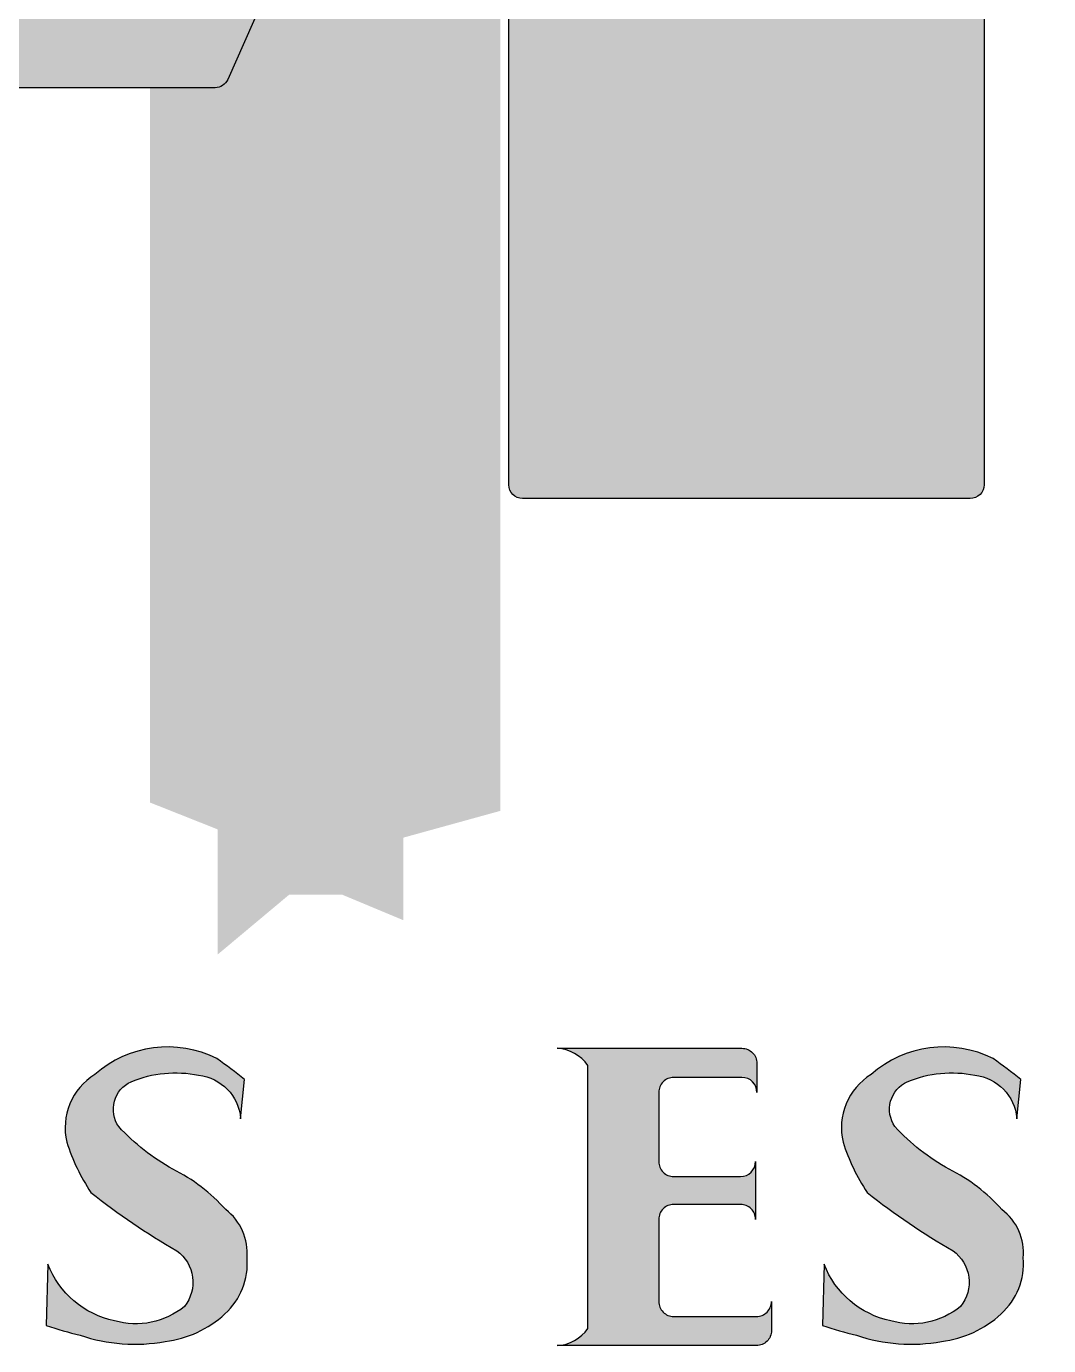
# Model space of a CAD drawing. Extents: x -1.9 to 86.1, y -1.6 to 61.
# Drawn here: x 73.7505 to 74.1364, y 7.6351 to 8.1332 of the extents above; entities that cross this region are included whole.
import ezdxf

# ---------------------------------------------------------------- set-up
doc = ezdxf.new("R2010")
doc.units = 0
doc.header["$MEASUREMENT"] = 0
doc.layers.get('0').update_dxf_attribs({"linetype": 'CONTINUOUS'})
doc.layers.add('ver', color=20, linetype='CONTINUOUS')

msp = doc.modelspace()

# ---------------------------------------------------------------- hatches: boundary and pattern name
h = msp.add_hatch(color=256)
h.set_gradient(color1=(255, 255, 255), color2=(91, 91, 91), tint=1, name='CURVED')
h.paths.add_polyline_path([(73.65919667162493, 8.219217345326712), (73.60001291139301, 8.353032334762304), (73.60001291139301, 8.19232734872952), (73.64343309409841, 8.19232734872952)], flags=17)
edge = h.paths.add_edge_path()
edge.add_line((73.93256387819233, 8.272578201896891), (73.93256387819233, 8.353032334762482))
edge.add_line((73.93256387819233, 8.353032334762304), (73.82646376169768, 8.113139061467848))
edge.add_arc((73.82168270155157, 8.115253631132532), 0.005227804604488912, 270, 336.1411279704151, ccw=False)
edge.add_line((73.82168270155157, 8.110025826527874), (73.79714553637481, 8.110025826527874))
edge.add_line((73.79714553637459, 8.110025826527874), (73.79714553637459, 7.840138407167608))
edge.add_line((73.79714553637459, 7.840138407167842), (73.8227360364111, 7.829981164818292))
edge.add_line((73.82273603641178, 7.82998116481815), (73.82273603641178, 7.782798978153785))
edge.add_line((73.82273603641178, 7.782798978153892), (73.84967646705476, 7.805343235663841))
edge.add_line((73.84967646705545, 7.805343235663429), (73.8696976321506, 7.805343235663429))
edge.add_line((73.8696976321497, 7.805343235663429), (73.89276001331936, 7.795717580759103))
edge.add_line((73.89276001331936, 7.795717580759231), (73.89276001331936, 7.826874240006205))
edge.add_line((73.89276001331936, 7.826874240006021), (73.92945046465374, 7.837006502249032))
edge.add_line((73.92945046465306, 7.83700650224921), (73.92945046465306, 8.271773594712116))
edge.add_line((73.92945046465306, 8.271773594712386), (73.93256387819187, 8.272578201897069))
edge = h.paths.add_edge_path(flags=17)
edge.add_arc((74.49020776458778, 8.165598222613198), 0.07129698502019642, 28.79111662675934, 64.88071122991677)
edge.add_line((74.52047363850724, 8.23015236228565), (74.52836842884162, 8.199936119836352))
edge.add_line((74.52836842884093, 8.199936119836366), (74.55269111346738, 8.199936119836366))
edge = h.paths.add_edge_path()
edge.add_line((74.17936544390167, 8.30641900104689), (74.17936544390167, 8.620443656790954))
edge.add_line((74.17936544390167, 8.62044365679094), (74.3662787950378, 8.486593240542696))
edge.add_line((74.36627879503803, 8.486593240542703), (74.36627879503803, 8.37424048638914))
edge.add_arc((74.37150659964308, 8.374240486389283), 0.005227804604489208, 180, 270)
edge.add_line((74.37150659964308, 8.369012681784739), (74.45748232148375, 8.369012681784739))
edge.add_arc((74.45831292067291, 8.430665134806532), 0.06165804780090973, 269.2281418382186, 450.3257853274533)
edge.add_line((74.45796233326072, 8.492322185880028), (74.37150659964377, 8.492322185880028))
edge.add_arc((74.37150659964308, 8.487094381275824), 0.005227804604489208, 90, 180)
edge.add_line((74.36627879503803, 8.487094381275824), (74.1793654439019, 8.620944797524068))
edge.add_arc((74.18459324850718, 8.62094479752409), 0.005227804604489208, 90, 180, ccw=False)
edge.add_line((74.18459324850718, 8.626172602128236), (74.52169505526771, 8.626172602128236))
edge.add_arc((74.52373802887413, 8.384430366776257), 0.2417508678250299, 56.65671037308363, 90.4841974699915, ccw=False)
edge.add_arc((74.55608934586607, 8.46379828874393), 0.1585368287522042, -4.873497589609713, 50.6468058414215, ccw=False)
edge.add_arc((74.5648445455839, 8.461257418370195), 0.1496081027095822, 297.7002908840801, 355.8112263864524, ccw=False)
edge.add_arc((74.79692493571437, 8.602540159239936), 0.3183611755605353, 239.3003060874027, 247.7311382111136)
edge.add_arc((74.58968185450485, 8.164712537978403), 0.16735840124385, 22.985379362345725, 58.83885732105989, ccw=False)
edge.add_line((74.74375275675229, 8.230065361540824), (74.7689105410685, 8.230065361540824))
edge.add_line((74.76891054106827, 8.230065361540824), (74.7777723996297, 8.298284108095935))
edge.add_line((74.77777239962992, 8.298284108096084), (74.81781490388207, 8.303511532186135))
edge.add_line((74.81781490388252, 8.303511532186349), (74.81781490388252, 8.250413140218946))
edge.add_line((74.81781490388252, 8.25041314021911), (74.85074731231234, 8.173125075370429))
edge.add_line((74.85074731231188, 8.173125075370365), (74.89654013789195, 8.251203304483909))
edge.add_line((74.8965401378924, 8.251203304483909), (74.8965401378924, 8.33937784604148))
edge.add_line((74.8965401378924, 8.339377846041373), (74.97667759716282, 8.339377846041373))
edge.add_line((74.97667759716259, 8.339377846041373), (74.97667759716259, 8.185174377964778))
edge.add_line((74.97667759716259, 8.185174377964927), (75.06502766270737, 8.178832317655413))
edge.add_line((75.06502766270714, 8.178832317655406), (75.06502766270714, 8.307371978641385))
edge.add_line((75.06502766270714, 8.30737197864164), (75.15040416438191, 8.30737197864164))
edge.add_line((75.15040416438191, 8.30737197864164), (75.15040416438191, 8.275623571846907))
edge.add_line((75.15040416438191, 8.27562357184678), (75.17661324336481, 8.27562357184678))
edge.add_line((75.1766132433655, 8.27562357184678), (75.1766132433655, 8.30552406659713))
edge.add_line((75.1766132433655, 8.305524066596945), (75.23035508691473, 8.305524066596945))
edge.add_line((75.23035508691427, 8.305524066596945), (75.24050738516425, 8.36317549675703))
edge.add_line((75.24050738516425, 8.363175496757265), (75.28271940161639, 8.363175496757265))
edge.add_line((75.28271940161594, 8.363175496757265), (75.28882556425523, 8.327618297287067))
edge.add_line((75.28882556425592, 8.327618297287074), (75.29811753069984, 8.327618297287074))
edge.add_line((75.29811753069939, 8.327618297287074), (75.29333882499245, 8.364502252186739))
edge.add_line((75.2933388249929, 8.364502252186867), (75.36124098276431, 8.405232373696435))
edge.add_line((75.36124098276386, 8.405232373696435), (75.37968119823299, 8.462573380806404))
edge.add_line((75.37968119823321, 8.462573380806418), (75.37968119823321, 8.555594486431673))
edge.add_arc((75.39920399210641, 8.596459415321391), 0.04528887163300029, 115.5479368449065, 244.4643475700548, ccw=False)
edge.add_line((75.37967243709849, 8.637320157516683), (72.7910738042859, 8.637320157516683))
edge.add_arc((72.7631595277065, 8.589031863670527), 0.05577603571010523, -13.735721130798993, 59.9688479829353, ccw=False)
edge.add_arc((72.72478751189882, 8.611508937098847), 0.09920693683441938, 301.3760795084615, 338.8959344118896, ccw=False)
edge.add_line((72.77643992463308, 8.526809205252675), (72.81001299827753, 8.402823698673771))
edge.add_arc((72.7989060674457, 8.293694294141574), 0.1096931668156756, 38.356784728823584, 84.1885831267299, ccw=False)
edge.add_arc((72.8479724401628, 8.339231734322595), 0.04327949998463974, -63.662093375288975, 31.375701434723908, ccw=False)
edge.add_line((72.86717400512143, 8.300444945050316), (72.86680557330519, 8.270563079532025))
edge.add_line((72.86680557330519, 8.270563079532053), (72.92159683831218, 8.17337641604206))
edge.add_line((72.92159683831287, 8.173376416041947), (72.96326902962832, 8.172219440658878))
edge.add_arc((72.9676145306988, 8.120936170706017), 0.05146704923163702, -36.624065952300384, 94.84340274656921, ccw=False)
edge.add_line((73.008920284558, 8.090232883344925), (73.0695846428176, 8.084439808027916))
edge.add_line((73.06958464281738, 8.084439808028094), (73.08851809275379, 8.136191237237774))
edge.add_line((73.08851809275401, 8.136191237237767), (73.18026585391326, 8.153099189806703))
edge.add_line((73.18026585391303, 8.153099189806596), (73.18026585391303, 8.308839107643408))
edge.add_line((73.18026585391303, 8.308839107643848), (73.20670452103704, 8.317081926971994))
edge.add_line((73.20670452103704, 8.317081926971639), (73.2260878059138, 8.295010713390674))
edge.add_line((73.22608780591358, 8.295010713390639), (73.25945653044718, 8.295010713390639))
edge.add_line((73.25945653044764, 8.295010713390639), (73.25945653044764, 8.128167696287406))
edge.add_line((73.25945653044764, 8.128167696287449), (73.27610837207894, 8.128167696287449))
edge.add_line((73.27610837207894, 8.128167696287449), (73.27610837207894, 8.08762471388151))
edge.add_line((73.27610837207894, 8.087624713881496), (73.29811523961084, 8.087624713881496))
edge.add_line((73.29811523961061, 8.087624713881496), (73.31147660798919, 8.062879281741424))
edge.add_line((73.31147660798942, 8.06287928174146), (73.32365899455644, 8.06287928174146))
edge.add_line((73.32365899455621, 8.06287928174146), (73.33584138112323, 8.085660792528678))
edge.add_line((73.3358413811246, 8.085660792528643), (73.35156059708501, 8.085660792528643))
edge.add_line((73.35156059708387, 8.085660792528643), (73.35156059708387, 8.128167696287434))
edge.add_line((73.35156059708387, 8.128167696287449), (73.37199556622804, 8.128167696287449))
edge.add_line((73.37199556622849, 8.128167696287449), (73.37199556622849, 8.277673557172292))
edge.add_line((73.37199556622849, 8.277673557172392), (73.39155680077133, 8.268548620613885))
edge.add_line((73.39155680077155, 8.268548620613672), (73.39155680077155, 8.304555231061236))
edge.add_line((73.39155680077155, 8.304555231061386), (73.39895908913385, 8.304555231061386))
edge.add_line((73.39895908913294, 8.304555231061386), (73.39895908913294, 8.323319486527154))
edge.add_line((73.39895908913294, 8.323319486527112), (73.41433383585044, 8.323319486527112))
edge.add_line((73.41433383585112, 8.323319486527112), (73.41433383585112, 8.619843440405887))
edge.add_arc((73.41956164045595, 8.6198434404061), 0.005227804604489208, 90, 180, ccw=False)
edge.add_line((73.41956164045595, 8.625071245010588), (73.62955633986789, 8.625071245010588))
edge.add_line((73.62955633986721, 8.625071245010588), (73.76150733464678, 8.326728914220723))
edge.add_arc((73.76628839479221, 8.32884348388518), 0.005227804604488912, 203.8588720295849, 336.141127970415)
edge.add_line((73.77106945493878, 8.326728914220723), (73.90213063539213, 8.623059367188546))
edge.add_arc((73.90691169553801, 8.62094479752409), 0.005227804604488912, 90, 156.1411279704151, ccw=False)
edge.add_line((73.90691169553801, 8.626172602128236), (74.10679346716128, 8.626172602128236))
edge.add_arc((74.10679346716014, 8.62094479752409), 0.005227804604489208, 0, 90, ccw=False)
edge.add_line((74.11202127176497, 8.62094479752409), (74.11202127176497, 8.306419001047182))
edge.add_line((74.11202127176497, 8.30641900104689), (74.17936544390281, 8.30641900104689))
h.paths.add_polyline_path([(74.37229081031236, 7.954914991683154), (74.27480088842671, 7.954914991683154), (74.27480088842671, 7.850646063831903), (74.31281516102612, 7.889834385450712), (74.31281516102612, 7.738732415075049), (74.32317279474032, 7.738732415075049), (74.32317279474032, 7.90198399337288)])
edge = h.paths.add_edge_path()
edge.add_line((74.27480088842671, 8.031327879198443), (74.36627879503848, 8.099561043502355))
edge.add_arc((74.37150659964308, 8.099561043502206), 0.005227804604489208, 180, 270)
edge.add_line((74.37150659964308, 8.094333238897832), (74.4555357830587, 8.094333238897832))
edge.add_line((74.45553578305848, 8.094333238897832), (74.45553578305848, 8.236786857737556))
edge.add_line((74.45553578305848, 8.2367868577374), (74.37150659964286, 8.2367868577374))
edge.add_arc((74.37150659964308, 8.231559053133026), 0.005227804604489208, 90, 180)
edge.add_line((74.36627879503803, 8.231559053133026), (74.36627879503803, 8.100062184235078))
edge.add_line((74.36627879503803, 8.100062184235185), (74.27480088842626, 8.031829019931273))
edge.add_line((74.27480088842671, 8.031829019931195), (74.27480088842671, 8.031327879198336))
h = msp.add_hatch(color=256)
h.set_gradient(color1=(255, 255, 255), color2=(91, 91, 91), tint=1, name='CURVED')
h.paths.add_polyline_path([(73.65919667162493, 8.219217345326712), (73.60001291139301, 8.353032334762304), (73.60001291139301, 8.19232734872952), (73.64343309409841, 8.19232734872952)], flags=17)
edge = h.paths.add_edge_path()
edge.add_line((73.93256387819233, 8.272578201896891), (73.93256387819233, 8.353032334762482))
edge.add_line((73.93256387819233, 8.353032334762304), (73.82646376169768, 8.113139061467848))
edge.add_arc((73.82168270155157, 8.115253631132532), 0.005227804604488912, 270, 336.1411279704151, ccw=False)
edge.add_line((73.82168270155157, 8.110025826527874), (73.79714553637481, 8.110025826527874))
edge.add_line((73.79714553637459, 8.110025826527874), (73.79714553637459, 7.840138407167608))
edge.add_line((73.79714553637459, 7.840138407167842), (73.8227360364111, 7.829981164818292))
edge.add_line((73.82273603641178, 7.82998116481815), (73.82273603641178, 7.782798978153785))
edge.add_line((73.82273603641178, 7.782798978153892), (73.84967646705476, 7.805343235663841))
edge.add_line((73.84967646705545, 7.805343235663429), (73.8696976321506, 7.805343235663429))
edge.add_line((73.8696976321497, 7.805343235663429), (73.89276001331936, 7.795717580759103))
edge.add_line((73.89276001331936, 7.795717580759231), (73.89276001331936, 7.826874240006205))
edge.add_line((73.89276001331936, 7.826874240006021), (73.92945046465374, 7.837006502249032))
edge.add_line((73.92945046465306, 7.83700650224921), (73.92945046465306, 8.271773594712116))
edge.add_line((73.92945046465306, 8.271773594712386), (73.93256387819187, 8.272578201897069))
edge = h.paths.add_edge_path(flags=17)
edge.add_arc((74.49020776458778, 8.165598222613198), 0.07129698502019642, 28.79111662675934, 64.88071122991677)
edge.add_line((74.52047363850724, 8.23015236228565), (74.52836842884162, 8.199936119836352))
edge.add_line((74.52836842884093, 8.199936119836366), (74.55269111346738, 8.199936119836366))
edge = h.paths.add_edge_path()
edge.add_line((74.17936544390167, 8.30641900104689), (74.17936544390167, 8.620443656790954))
edge.add_line((74.17936544390167, 8.62044365679094), (74.3662787950378, 8.486593240542696))
edge.add_line((74.36627879503803, 8.486593240542703), (74.36627879503803, 8.37424048638914))
edge.add_arc((74.37150659964308, 8.374240486389283), 0.005227804604489208, 180, 270)
edge.add_line((74.37150659964308, 8.369012681784739), (74.45748232148375, 8.369012681784739))
edge.add_arc((74.45831292067291, 8.430665134806532), 0.06165804780090973, 269.2281418382186, 450.3257853274533)
edge.add_line((74.45796233326072, 8.492322185880028), (74.37150659964377, 8.492322185880028))
edge.add_arc((74.37150659964308, 8.487094381275824), 0.005227804604489208, 90, 180)
edge.add_line((74.36627879503803, 8.487094381275824), (74.1793654439019, 8.620944797524068))
edge.add_arc((74.18459324850718, 8.62094479752409), 0.005227804604489208, 90, 180, ccw=False)
edge.add_line((74.18459324850718, 8.626172602128236), (74.52169505526771, 8.626172602128236))
edge.add_arc((74.52373802887413, 8.384430366776257), 0.2417508678250299, 56.65671037308363, 90.4841974699915, ccw=False)
edge.add_arc((74.55608934586607, 8.46379828874393), 0.1585368287522042, -4.873497589609713, 50.6468058414215, ccw=False)
edge.add_arc((74.5648445455839, 8.461257418370195), 0.1496081027095822, 297.7002908840801, 355.8112263864524, ccw=False)
edge.add_arc((74.79692493571437, 8.602540159239936), 0.3183611755605353, 239.3003060874027, 247.7311382111136)
edge.add_arc((74.58968185450485, 8.164712537978403), 0.16735840124385, 22.985379362345725, 58.83885732105989, ccw=False)
edge.add_line((74.74375275675229, 8.230065361540824), (74.7689105410685, 8.230065361540824))
edge.add_line((74.76891054106827, 8.230065361540824), (74.7777723996297, 8.298284108095935))
edge.add_line((74.77777239962992, 8.298284108096084), (74.81781490388207, 8.303511532186135))
edge.add_line((74.81781490388252, 8.303511532186349), (74.81781490388252, 8.250413140218946))
edge.add_line((74.81781490388252, 8.25041314021911), (74.85074731231234, 8.173125075370429))
edge.add_line((74.85074731231188, 8.173125075370365), (74.89654013789195, 8.251203304483909))
edge.add_line((74.8965401378924, 8.251203304483909), (74.8965401378924, 8.33937784604148))
edge.add_line((74.8965401378924, 8.339377846041373), (74.97667759716282, 8.339377846041373))
edge.add_line((74.97667759716259, 8.339377846041373), (74.97667759716259, 8.185174377964778))
edge.add_line((74.97667759716259, 8.185174377964927), (75.06502766270737, 8.178832317655413))
edge.add_line((75.06502766270714, 8.178832317655406), (75.06502766270714, 8.307371978641385))
edge.add_line((75.06502766270714, 8.30737197864164), (75.15040416438191, 8.30737197864164))
edge.add_line((75.15040416438191, 8.30737197864164), (75.15040416438191, 8.275623571846907))
edge.add_line((75.15040416438191, 8.27562357184678), (75.17661324336481, 8.27562357184678))
edge.add_line((75.1766132433655, 8.27562357184678), (75.1766132433655, 8.30552406659713))
edge.add_line((75.1766132433655, 8.305524066596945), (75.23035508691473, 8.305524066596945))
edge.add_line((75.23035508691427, 8.305524066596945), (75.24050738516425, 8.36317549675703))
edge.add_line((75.24050738516425, 8.363175496757265), (75.28271940161639, 8.363175496757265))
edge.add_line((75.28271940161594, 8.363175496757265), (75.28882556425523, 8.327618297287067))
edge.add_line((75.28882556425592, 8.327618297287074), (75.29811753069984, 8.327618297287074))
edge.add_line((75.29811753069939, 8.327618297287074), (75.29333882499245, 8.364502252186739))
edge.add_line((75.2933388249929, 8.364502252186867), (75.36124098276431, 8.405232373696435))
edge.add_line((75.36124098276386, 8.405232373696435), (75.37968119823299, 8.462573380806404))
edge.add_line((75.37968119823321, 8.462573380806418), (75.37968119823321, 8.555594486431673))
edge.add_arc((75.39920399210641, 8.596459415321391), 0.04528887163300029, 115.5479368449065, 244.4643475700548, ccw=False)
edge.add_line((75.37967243709849, 8.637320157516683), (72.7910738042859, 8.637320157516683))
edge.add_arc((72.7631595277065, 8.589031863670527), 0.05577603571010523, -13.735721130798993, 59.9688479829353, ccw=False)
edge.add_arc((72.72478751189882, 8.611508937098847), 0.09920693683441938, 301.3760795084615, 338.8959344118896, ccw=False)
edge.add_line((72.77643992463308, 8.526809205252675), (72.81001299827753, 8.402823698673771))
edge.add_arc((72.7989060674457, 8.293694294141574), 0.1096931668156756, 38.356784728823584, 84.1885831267299, ccw=False)
edge.add_arc((72.8479724401628, 8.339231734322595), 0.04327949998463974, -63.662093375288975, 31.375701434723908, ccw=False)
edge.add_line((72.86717400512143, 8.300444945050316), (72.86680557330519, 8.270563079532025))
edge.add_line((72.86680557330519, 8.270563079532053), (72.92159683831218, 8.17337641604206))
edge.add_line((72.92159683831287, 8.173376416041947), (72.96326902962832, 8.172219440658878))
edge.add_arc((72.9676145306988, 8.120936170706017), 0.05146704923163702, -36.624065952300384, 94.84340274656921, ccw=False)
edge.add_line((73.008920284558, 8.090232883344925), (73.0695846428176, 8.084439808027916))
edge.add_line((73.06958464281738, 8.084439808028094), (73.08851809275379, 8.136191237237774))
edge.add_line((73.08851809275401, 8.136191237237767), (73.18026585391326, 8.153099189806703))
edge.add_line((73.18026585391303, 8.153099189806596), (73.18026585391303, 8.308839107643408))
edge.add_line((73.18026585391303, 8.308839107643848), (73.20670452103704, 8.317081926971994))
edge.add_line((73.20670452103704, 8.317081926971639), (73.2260878059138, 8.295010713390674))
edge.add_line((73.22608780591358, 8.295010713390639), (73.25945653044718, 8.295010713390639))
edge.add_line((73.25945653044764, 8.295010713390639), (73.25945653044764, 8.128167696287406))
edge.add_line((73.25945653044764, 8.128167696287449), (73.27610837207894, 8.128167696287449))
edge.add_line((73.27610837207894, 8.128167696287449), (73.27610837207894, 8.08762471388151))
edge.add_line((73.27610837207894, 8.087624713881496), (73.29811523961084, 8.087624713881496))
edge.add_line((73.29811523961061, 8.087624713881496), (73.31147660798919, 8.062879281741424))
edge.add_line((73.31147660798942, 8.06287928174146), (73.32365899455644, 8.06287928174146))
edge.add_line((73.32365899455621, 8.06287928174146), (73.33584138112323, 8.085660792528678))
edge.add_line((73.3358413811246, 8.085660792528643), (73.35156059708501, 8.085660792528643))
edge.add_line((73.35156059708387, 8.085660792528643), (73.35156059708387, 8.128167696287434))
edge.add_line((73.35156059708387, 8.128167696287449), (73.37199556622804, 8.128167696287449))
edge.add_line((73.37199556622849, 8.128167696287449), (73.37199556622849, 8.277673557172292))
edge.add_line((73.37199556622849, 8.277673557172392), (73.39155680077133, 8.268548620613885))
edge.add_line((73.39155680077155, 8.268548620613672), (73.39155680077155, 8.304555231061236))
edge.add_line((73.39155680077155, 8.304555231061386), (73.39895908913385, 8.304555231061386))
edge.add_line((73.39895908913294, 8.304555231061386), (73.39895908913294, 8.323319486527154))
edge.add_line((73.39895908913294, 8.323319486527112), (73.41433383585044, 8.323319486527112))
edge.add_line((73.41433383585112, 8.323319486527112), (73.41433383585112, 8.619843440405887))
edge.add_arc((73.41956164045595, 8.6198434404061), 0.005227804604489208, 90, 180, ccw=False)
edge.add_line((73.41956164045595, 8.625071245010588), (73.62955633986789, 8.625071245010588))
edge.add_line((73.62955633986721, 8.625071245010588), (73.76150733464678, 8.326728914220723))
edge.add_arc((73.76628839479221, 8.32884348388518), 0.005227804604488912, 203.8588720295849, 336.141127970415)
edge.add_line((73.77106945493878, 8.326728914220723), (73.90213063539213, 8.623059367188546))
edge.add_arc((73.90691169553801, 8.62094479752409), 0.005227804604488912, 90, 156.1411279704151, ccw=False)
edge.add_line((73.90691169553801, 8.626172602128236), (74.10679346716128, 8.626172602128236))
edge.add_arc((74.10679346716014, 8.62094479752409), 0.005227804604489208, 0, 90, ccw=False)
edge.add_line((74.11202127176497, 8.62094479752409), (74.11202127176497, 8.306419001047182))
edge.add_line((74.11202127176497, 8.30641900104689), (74.17936544390281, 8.30641900104689))
h.paths.add_polyline_path([(74.37229081031236, 7.954914991683154), (74.27480088842671, 7.954914991683154), (74.27480088842671, 7.850646063831903), (74.31281516102612, 7.889834385450712), (74.31281516102612, 7.738732415075049), (74.32317279474032, 7.738732415075049), (74.32317279474032, 7.90198399337288)])
edge = h.paths.add_edge_path()
edge.add_line((74.27480088842671, 8.031327879198443), (74.36627879503848, 8.099561043502355))
edge.add_arc((74.37150659964308, 8.099561043502206), 0.005227804604489208, 180, 270)
edge.add_line((74.37150659964308, 8.094333238897832), (74.4555357830587, 8.094333238897832))
edge.add_line((74.45553578305848, 8.094333238897832), (74.45553578305848, 8.236786857737556))
edge.add_line((74.45553578305848, 8.2367868577374), (74.37150659964286, 8.2367868577374))
edge.add_arc((74.37150659964308, 8.231559053133026), 0.005227804604489208, 90, 180)
edge.add_line((74.36627879503803, 8.231559053133026), (74.36627879503803, 8.100062184235078))
edge.add_line((74.36627879503803, 8.100062184235185), (74.27480088842626, 8.031829019931273))
edge.add_line((74.27480088842671, 8.031829019931195), (74.27480088842671, 8.031327879198336))
h = msp.add_hatch(color=256)
edge = h.paths.add_edge_path()
edge.add_line((73.8313464805311, 7.720727940541735), (73.83286858643382, 7.735551212046005))
edge.add_arc((73.58821919099847, 7.423477059688161), 0.396539535553199, 51.90545741555501, 53.79986815961955)
edge.add_arc((73.80382228181011, 7.706354745817995), 0.0415117347793152, 63.38628239174248, 131.4851206112977)
edge.add_arc((73.78882639951165, 7.717294685137344), 0.02372013467985942, 121.8087769248479, 193.1985737762391)
edge.add_arc((73.83977404867466, 7.735617230989216), 0.07775355894389577, 197.7764633624568, 213.3353108134796)
edge.add_arc((73.945639729823, 7.909790784199964), 0.2760944657753485, 231.7769635886006, 239.922171581883)
edge.add_arc((73.79871650395017, 7.659012154183393), 0.01462263809804065, -38.71223667456178, 54.211085909001724, ccw=False)
edge.add_arc((73.79180477770416, 7.672320327497569), 0.02897993468522877, 253.8125356197832, 309.21417845957933, ccw=False)
edge.add_arc((73.79062124176548, 7.678034751758355), 0.0342468215241469, 200.8696015596283, 258.38421930113793, ccw=False)
edge.add_line((73.75862123052943, 7.665834585144751), (73.75798883815932, 7.642642416313663))
edge.add_arc((73.80431418180349, 7.782057752968985), 0.1469104269902828, 251.6192309196192, 256.8096045763255)
edge.add_arc((73.79143063994496, 7.699518363100003), 0.06391911558915453, 251.1614880015636, 280.3260857455493)
edge.add_arc((73.79779120474022, 7.677273469819442), 0.04095734107401881, 277.1487196685864, 312.4295212041534)
edge.add_arc((73.80802750244652, 7.666153968362286), 0.02584375143419581, 312.3112323803915, 364.5404329520164)
edge.add_arc((73.81309192336906, 7.669978858234711), 0.02077453954843559, 355.0874483464329, 412.565879680906)
edge.add_arc((73.77611016201203, 7.642222298272045), 0.06647858859535972, 41.73356031117914, 63.49005313462094)
edge.add_arc((73.84523694343595, 7.772974924624348), 0.08145634525937505, 222.6376608957038, 241.02972579407628, ccw=False)
edge.add_arc((73.79476051220394, 7.72430370253204), 0.01146951843697287, 114.4988801956701, 214.5461645904445, ccw=False)
edge.add_arc((73.80672870284378, 7.694540324232633), 0.04354039560742983, 78.3984407180941, 112.5885234485165, ccw=False)
edge.add_arc((73.81343466797072, 7.719311981915794), 0.01799636271179804, 5.00682876165979, 83.45846445076683, ccw=False)
edge.add_arc((73.83095169060132, 7.720846626572936), 0.0004122444210067041, -16.73239893558201, 5.006828669687593, ccw=False)
h = msp.add_hatch(color=256)
edge = h.paths.add_edge_path()
edge.add_line((73.8313464805311, 7.720727940541735), (73.83286858643382, 7.735551212046005))
edge.add_arc((73.58821919099847, 7.423477059688161), 0.396539535553199, 51.90545741555501, 53.79986815961955)
edge.add_arc((73.80382228181011, 7.706354745817995), 0.0415117347793152, 63.38628239174248, 131.4851206112977)
edge.add_arc((73.78882639951165, 7.717294685137344), 0.02372013467985942, 121.8087769248479, 193.1985737762391)
edge.add_arc((73.83977404867466, 7.735617230989216), 0.07775355894389577, 197.7764633624568, 213.3353108134796)
edge.add_arc((73.945639729823, 7.909790784199964), 0.2760944657753485, 231.7769635886006, 239.922171581883)
edge.add_arc((73.79871650395017, 7.659012154183393), 0.01462263809804065, -38.71223667456178, 54.211085909001724, ccw=False)
edge.add_arc((73.79180477770416, 7.672320327497569), 0.02897993468522877, 253.8125356197832, 309.21417845957933, ccw=False)
edge.add_arc((73.79062124176548, 7.678034751758355), 0.0342468215241469, 200.8696015596283, 258.38421930113793, ccw=False)
edge.add_line((73.75862123052943, 7.665834585144751), (73.75798883815932, 7.642642416313663))
edge.add_arc((73.80431418180349, 7.782057752968985), 0.1469104269902828, 251.6192309196192, 256.8096045763255)
edge.add_arc((73.79143063994496, 7.699518363100003), 0.06391911558915453, 251.1614880015636, 280.3260857455493)
edge.add_arc((73.79779120474022, 7.677273469819442), 0.04095734107401881, 277.1487196685864, 312.4295212041534)
edge.add_arc((73.80802750244652, 7.666153968362286), 0.02584375143419581, 312.3112323803915, 364.5404329520164)
edge.add_arc((73.81309192336906, 7.669978858234711), 0.02077453954843559, 355.0874483464329, 412.565879680906)
edge.add_arc((73.77611016201203, 7.642222298272045), 0.06647858859535972, 41.73356031117914, 63.49005313462094)
edge.add_arc((73.84523694343595, 7.772974924624348), 0.08145634525937505, 222.6376608957038, 241.02972579407628, ccw=False)
edge.add_arc((73.79476051220394, 7.72430370253204), 0.01146951843697287, 114.4988801956701, 214.5461645904445, ccw=False)
edge.add_arc((73.80672870284378, 7.694540324232633), 0.04354039560742983, 78.3984407180941, 112.5885234485165, ccw=False)
edge.add_arc((73.81343466797072, 7.719311981915794), 0.01799636271179804, 5.00682876165979, 83.45846445076683, ccw=False)
edge.add_arc((73.83095169060132, 7.720846626572936), 0.0004122444210067041, -16.73239893558201, 5.006828669687593, ccw=False)
h = msp.add_hatch(color=256)
edge = h.paths.add_edge_path()
edge.add_line((73.98919673374584, 7.730683410754182), (73.98919673374584, 7.704572258170685))
edge.add_arc((73.99485917481593, 7.704572258170771), 0.005662441070086288, 180.0000000008627, 270.0000000008628)
edge.add_line((73.99485917481601, 7.698909817100684), (74.02009251626995, 7.698909817100684))
edge.add_arc((74.02009251627004, 7.704572258170771), 0.005662441070086288, 269.9999999991372, 359.9999999991372)
edge.add_line((74.02575495734013, 7.704572258170685), (74.02575495734013, 7.682754519291166))
edge.add_arc((74.02009251626991, 7.682754519291238), 0.005662441070214186, 359.9999999992721, 449.9999999995686)
edge.add_line((74.02009251626995, 7.688416960361451), (73.99485917481601, 7.688416960361451))
edge.add_arc((73.99485917481606, 7.682754519291238), 0.005662441070213298, 90.0000000004314, 180.000000000728)
edge.add_line((73.98919673374584, 7.682754519291166), (73.98919673374584, 7.651754770745299))
edge.add_arc((73.99485917481606, 7.651754770745227), 0.005662441070214186, 179.9999999992721, 269.9999999995686)
edge.add_line((73.99485917481601, 7.646092329675014), (74.02610093841812, 7.646092329675014))
edge.add_arc((74.02610093841797, 7.651754770745113), 0.005662441070099611, 270.0000000015817, 360.0000000018783)
edge.add_line((74.03176337948807, 7.651754770745299), (74.03176337948807, 7.640757032062652))
edge.add_arc((74.02610093841805, 7.640757032062557), 0.005662441070015234, -89.99999999928099, 9.616201168682892e-10, ccw=False)
edge.add_line((74.02610093841812, 7.635094590992537), (73.95087132716625, 7.635094590992878))
edge.add_arc((73.94998703044385, 7.650202582965671), 0.01513384954805658, 273.3497984577799, 325.3443014945462)
edge.add_line((73.96243589242758, 7.641596815280366), (73.96243589242803, 7.740841366218774))
edge.add_arc((73.94998703044371, 7.732235598533188), 0.01513384954871202, 34.65569850504571, 86.65020154182702)
edge.add_line((73.95087132716625, 7.747343590506631), (74.02061817832745, 7.747343590506773))
edge.add_arc((74.02061817832735, 7.741681149436737), 0.00566244107003655, -1.0784901860461105e-09, 89.99999999899342, ccw=False)
edge.add_line((74.0262806193974, 7.74168114943663), (74.0262806193974, 7.730683410754182))
edge.add_arc((74.02061817832737, 7.730683410754267), 0.005662441070029445, 359.9999999991372, 449.9999999991372)
edge.add_line((74.02061817832745, 7.736345851824296), (73.99485917481601, 7.736345851824296))
edge.add_arc((73.99485917481599, 7.730683410754153), 0.005662441070143132, 89.99999999971241, 179.9999999997124)
h = msp.add_hatch(color=256)
edge = h.paths.add_edge_path()
edge.add_line((73.98919673374584, 7.730683410754182), (73.98919673374584, 7.704572258170685))
edge.add_arc((73.99485917481593, 7.704572258170771), 0.005662441070086288, 180.0000000008627, 270.0000000008628)
edge.add_line((73.99485917481601, 7.698909817100684), (74.02009251626995, 7.698909817100684))
edge.add_arc((74.02009251627004, 7.704572258170771), 0.005662441070086288, 269.9999999991372, 359.9999999991372)
edge.add_line((74.02575495734013, 7.704572258170685), (74.02575495734013, 7.682754519291166))
edge.add_arc((74.02009251626991, 7.682754519291238), 0.005662441070214186, 359.9999999992721, 449.9999999995686)
edge.add_line((74.02009251626995, 7.688416960361451), (73.99485917481601, 7.688416960361451))
edge.add_arc((73.99485917481606, 7.682754519291238), 0.005662441070213298, 90.0000000004314, 180.000000000728)
edge.add_line((73.98919673374584, 7.682754519291166), (73.98919673374584, 7.651754770745299))
edge.add_arc((73.99485917481606, 7.651754770745227), 0.005662441070214186, 179.9999999992721, 269.9999999995686)
edge.add_line((73.99485917481601, 7.646092329675014), (74.02610093841812, 7.646092329675014))
edge.add_arc((74.02610093841797, 7.651754770745113), 0.005662441070099611, 270.0000000015817, 360.0000000018783)
edge.add_line((74.03176337948807, 7.651754770745299), (74.03176337948807, 7.640757032062652))
edge.add_arc((74.02610093841805, 7.640757032062557), 0.005662441070015234, -89.99999999928099, 9.616201168682892e-10, ccw=False)
edge.add_line((74.02610093841812, 7.635094590992537), (73.95087132716625, 7.635094590992878))
edge.add_arc((73.94998703044385, 7.650202582965671), 0.01513384954805658, 273.3497984577799, 325.3443014945462)
edge.add_line((73.96243589242758, 7.641596815280366), (73.96243589242803, 7.740841366218774))
edge.add_arc((73.94998703044371, 7.732235598533188), 0.01513384954871202, 34.65569850504571, 86.65020154182702)
edge.add_line((73.95087132716625, 7.747343590506631), (74.02061817832745, 7.747343590506773))
edge.add_arc((74.02061817832735, 7.741681149436737), 0.00566244107003655, -1.0784901860461105e-09, 89.99999999899342, ccw=False)
edge.add_line((74.0262806193974, 7.74168114943663), (74.0262806193974, 7.730683410754182))
edge.add_arc((74.02061817832737, 7.730683410754267), 0.005662441070029445, 359.9999999991372, 449.9999999991372)
edge.add_line((74.02061817832745, 7.736345851824296), (73.99485917481601, 7.736345851824296))
edge.add_arc((73.99485917481599, 7.730683410754153), 0.005662441070143132, 89.99999999971241, 179.9999999997124)
h = msp.add_hatch(color=256)
edge = h.paths.add_edge_path()
edge.add_line((74.12439660998947, 7.720727940541735), (74.1259187158922, 7.735551212046005))
edge.add_arc((73.88126932045685, 7.423477059688161), 0.396539535553199, 51.90545741555501, 53.79986815961955)
edge.add_arc((74.09687241126849, 7.706354745817995), 0.0415117347793152, 63.38628239174248, 131.4851206112977)
edge.add_arc((74.08187652897037, 7.717294685137819), 0.02372013467963538, 121.808776926153, 193.1985737775447)
edge.add_arc((74.13282417813372, 7.735617230989216), 0.07775355894389577, 197.7764633624568, 213.3353108134796)
edge.add_arc((74.23868985928206, 7.909790784199964), 0.2760944657753485, 231.7769635886006, 239.922171581883)
edge.add_arc((74.09176663340912, 7.659012154183501), 0.01462263809801924, -38.71223667517171, 54.21108590839202, ccw=False)
edge.add_arc((74.08485490716276, 7.672320327498001), 0.02897993468570765, 253.81253561958988, 309.21417845938697, ccw=False)
edge.add_arc((74.0836713712242, 7.678034751757734), 0.03424682152360659, 200.8696015588597, 258.3842193003696, ccw=False)
edge.add_line((74.05167135998849, 7.665834585144751), (74.0510389676177, 7.642642416313663))
edge.add_arc((74.09736431126187, 7.782057752968985), 0.1469104269902828, 251.6192309196192, 256.8096045763255)
edge.add_arc((74.08448076940346, 7.69951836310044), 0.06391911558960481, 251.1614880015937, 280.3260857455793)
edge.add_arc((74.09084133419894, 7.677273469819799), 0.04095734107435894, 277.1487196683664, 312.4295212039338)
edge.add_arc((74.10107763190524, 7.666153968362054), 0.02584375143410091, 312.3112323809239, 364.5404329525487)
edge.add_arc((74.10614205282766, 7.669978858234711), 0.02077453954843559, 355.0874483464329, 412.565879680906)
edge.add_arc((74.06916029147052, 7.642222298271453), 0.06647858859583833, 41.73356031149437, 63.49005313493619)
edge.add_arc((74.13828707289444, 7.772974924623647), 0.08145634525881625, 222.6376608953949, 241.0297257937674, ccw=False)
edge.add_arc((74.08781064166254, 7.72430370253204), 0.01146951843697287, 114.4988801956701, 214.5461645904445, ccw=False)
edge.add_arc((74.09977883230273, 7.694540324231523), 0.04354039560858507, 78.39844071794789, 112.58852344837021, ccw=False)
edge.add_arc((74.10648479742956, 7.719311981916352), 0.0179963627112957, 5.006828760017072, 83.45846444912621, ccw=False)
edge.add_arc((74.1240018200597, 7.720846626572936), 0.0004122444210067041, -16.73239893558201, 5.006828669687593, ccw=False)
h = msp.add_hatch(color=256)
edge = h.paths.add_edge_path()
edge.add_line((74.12439660998947, 7.720727940541735), (74.1259187158922, 7.735551212046005))
edge.add_arc((73.88126932045685, 7.423477059688161), 0.396539535553199, 51.90545741555501, 53.79986815961955)
edge.add_arc((74.09687241126849, 7.706354745817995), 0.0415117347793152, 63.38628239174248, 131.4851206112977)
edge.add_arc((74.08187652897037, 7.717294685137819), 0.02372013467963538, 121.808776926153, 193.1985737775447)
edge.add_arc((74.13282417813372, 7.735617230989216), 0.07775355894389577, 197.7764633624568, 213.3353108134796)
edge.add_arc((74.23868985928206, 7.909790784199964), 0.2760944657753485, 231.7769635886006, 239.922171581883)
edge.add_arc((74.09176663340912, 7.659012154183501), 0.01462263809801924, -38.71223667517171, 54.21108590839202, ccw=False)
edge.add_arc((74.08485490716276, 7.672320327498001), 0.02897993468570765, 253.81253561958988, 309.21417845938697, ccw=False)
edge.add_arc((74.0836713712242, 7.678034751757734), 0.03424682152360659, 200.8696015588597, 258.3842193003696, ccw=False)
edge.add_line((74.05167135998849, 7.665834585144751), (74.0510389676177, 7.642642416313663))
edge.add_arc((74.09736431126187, 7.782057752968985), 0.1469104269902828, 251.6192309196192, 256.8096045763255)
edge.add_arc((74.08448076940346, 7.69951836310044), 0.06391911558960481, 251.1614880015937, 280.3260857455793)
edge.add_arc((74.09084133419894, 7.677273469819799), 0.04095734107435894, 277.1487196683664, 312.4295212039338)
edge.add_arc((74.10107763190524, 7.666153968362054), 0.02584375143410091, 312.3112323809239, 364.5404329525487)
edge.add_arc((74.10614205282766, 7.669978858234711), 0.02077453954843559, 355.0874483464329, 412.565879680906)
edge.add_arc((74.06916029147052, 7.642222298271453), 0.06647858859583833, 41.73356031149437, 63.49005313493619)
edge.add_arc((74.13828707289444, 7.772974924623647), 0.08145634525881625, 222.6376608953949, 241.0297257937674, ccw=False)
edge.add_arc((74.08781064166254, 7.72430370253204), 0.01146951843697287, 114.4988801956701, 214.5461645904445, ccw=False)
edge.add_arc((74.09977883230273, 7.694540324231523), 0.04354039560858507, 78.39844071794789, 112.58852344837021, ccw=False)
edge.add_arc((74.10648479742956, 7.719311981916352), 0.0179963627112957, 5.006828760017072, 83.45846444912621, ccw=False)
edge.add_arc((74.1240018200597, 7.720846626572936), 0.0004122444210067041, -16.73239893558201, 5.006828669687593, ccw=False)
at = {"layer": 'ver'}
h = msp.add_hatch(color=256, dxfattribs=at)
edge = h.paths.add_edge_path()
edge.add_line((73.62955633986721, 8.625071245010759), (73.76150733464746, 8.326728914221007))
edge.add_arc((73.76628839479312, 8.328843483885493), 0.005227804604457075, 203.8588720295843, 336.1411279704157)
edge.add_line((73.77106945493878, 8.326728914221007), (73.90213063539122, 8.623059367188944))
edge.add_arc((73.90691169553753, 8.620944797523643), 0.005227804605384708, 89.99999999470458, 156.1411279651412, ccw=False)
edge.add_line((73.90691169553801, 8.626172602129031), (74.10679346716014, 8.626172602129031))
edge.add_arc((74.10679346716009, 8.620944797524146), 0.005227804604885478, -6.230038707144558e-10, 89.999999999377, ccw=False)
edge.add_line((74.11202127176497, 8.62094479752409), (74.11202127176497, 7.960142796288153))
edge.add_arc((74.10679346716037, 7.96014279628838), 0.005227804604601261, 269.99999999750804, 359.99999999750804, ccw=False)
edge.add_line((74.10679346716014, 7.954914991683779), (73.93779168279625, 7.954914991683779))
edge.add_arc((73.93779168279647, 7.960142796287926), 0.005227804604146513, 179.999999997508, 269.99999999750804, ccw=False)
edge.add_line((73.93256387819233, 7.960142796288153), (73.93256387819233, 8.353032334762759))
edge.add_line((73.93256387819233, 8.353032334762759), (73.82646376169723, 8.113139061468218))
edge.add_arc((73.82168270155162, 8.115253631132745), 0.005227804604422333, 269.999999999377, 336.1411279697364, ccw=False)
edge.add_line((73.82168270155157, 8.110025826528329), (73.71089408803263, 8.110025826528329))
edge.add_arc((73.71089408803269, 8.11525363113257), 0.00522780460424066, 203.8588720290049, 269.999999999377, ccw=False)
edge.add_line((73.7061130278872, 8.113139061468218), (73.60001291139301, 8.353032334762759))
edge.add_line((73.60001291139301, 8.353032334762759), (73.60001291139301, 7.960142796288153))
edge.add_arc((73.5947851067883, 7.960142796288494), 0.005227804604714947, 269.99999999626203, 359.99999999626203, ccw=False)
edge.add_line((73.59478510678795, 7.954914991683779), (73.41956164045595, 7.954914991683779))
edge.add_arc((73.41956164045573, 7.96014279628838), 0.005227804604601261, 180.000000002492, 270.00000000249196, ccw=False)
edge.add_line((73.41433383585112, 7.960142796288153), (73.41433383585112, 8.619843440406385))
edge.add_arc((73.41956164045573, 8.619843440406157), 0.005227804604601261, 89.99999999750798, 179.999999997508, ccw=False)
edge.add_line((73.41956164045595, 8.625071245010759), (73.62955633986721, 8.625071245010759))
edge = h.paths.add_edge_path()
edge.add_arc((74.37150659964283, 8.374240486389994), 0.005227804604800212, 180.0000000028035, 270.00000000280346, ccw=False)
edge.add_line((74.36627879503803, 8.374240486389738), (74.36627879503803, 8.486593240543186))
edge.add_line((74.36627879503803, 8.486593240543186), (74.17936544390167, 8.620443656791394))
edge.add_line((74.17936544390167, 8.620443656791394), (74.17936544390167, 7.960643937021075))
edge.add_line((74.17936544390167, 7.960643937021075), (74.36627879503803, 8.100062184235298))
edge.add_line((74.36627879503803, 8.100062184235298), (74.36627879503803, 8.231559053133196))
edge.add_arc((74.3715065996428, 8.231559053132912), 0.005227804604771791, 89.99999999688498, 179.999999996885, ccw=False)
edge.add_line((74.37150659964308, 8.236786857737684), (74.48627860410633, 8.236786857737684))
edge.add_arc((74.49020776458764, 8.165598222613399), 0.07129698502003037, -88.28326944356621, 93.15915774343551, ccw=False)
edge.add_line((74.49234368804863, 8.094333238898287), (74.37150659964308, 8.094333238898287))
edge.add_arc((74.37150659964274, 8.099561043503002), 0.005227804604714947, 180.000000003738, 270.00000000373797, ccw=False)
edge.add_line((74.36627879503803, 8.09956104350266), (74.17936544390167, 7.960142796288153))
edge.add_arc((74.18459324850662, 7.960142796288721), 0.005227804604942321, 180.0000000062299, 270.0000000062299)
edge.add_line((74.18459324850718, 7.954914991683779), (74.51814975484362, 7.954914991683779))
edge.add_arc((74.47626910945603, 8.400812002335103), 0.4478595009217378, 275.3657348185512, 288.7159492847548)
edge.add_arc((74.5471484249744, 8.174692856937776), 0.2110235403406622, 290.1890913574832, 345.1201697175755)
edge.add_arc((74.58968185450436, 8.164712537978813), 0.167358401243889, 344.6831080821959, 418.8388573207444)
edge.add_arc((74.79692493571545, 8.602540159238014), 0.3183611755588755, 239.3003060870052, 247.73113821086758, ccw=False)
edge.add_arc((74.56484454558432, 8.461257418371016), 0.1496081027096875, 297.7002908839243, 355.8112263928293)
edge.add_arc((74.55608934586726, 8.463798288744291), 0.1585368287520261, 355.1265024165993, 410.6468058421198)
edge.add_arc((74.52373802887325, 8.384430366775424), 0.2417508678266062, 56.65671037354684, 90.48419747004732)
edge.add_line((74.5216950552668, 8.626172602129031), (74.18459324850718, 8.626172602129031))
edge.add_arc((74.1845932485069, 8.620944797523805), 0.005227804605226538, 89.99999999688504, 179.999999996885)
edge.add_line((74.17936544390167, 8.62094479752409), (74.36627879503803, 8.487094381275995))
edge.add_arc((74.3715065996428, 8.48709438127571), 0.005227804604771791, 89.99999999688498, 179.999999996885, ccw=False)
edge.add_line((74.37150659964308, 8.492322185880482), (74.45866350808487, 8.492322185880482))
edge.add_arc((74.4583129206724, 8.43066513480697), 0.0616580478008787, -90.77185816235209, 89.67421467203047, ccw=False)
edge.add_line((74.4574823214833, 8.369012681785193), (74.37150659964308, 8.369012681785193))
h = msp.add_hatch(color=256, dxfattribs=at)
edge = h.paths.add_edge_path()
edge.add_line((73.62955633986721, 8.625071245010759), (73.76150733464746, 8.326728914221007))
edge.add_arc((73.76628839479312, 8.328843483885493), 0.005227804604457075, 203.8588720295843, 336.1411279704157)
edge.add_line((73.77106945493878, 8.326728914221007), (73.90213063539122, 8.623059367188944))
edge.add_arc((73.90691169553753, 8.620944797523643), 0.005227804605384708, 89.99999999470458, 156.1411279651412, ccw=False)
edge.add_line((73.90691169553801, 8.626172602129031), (74.10679346716014, 8.626172602129031))
edge.add_arc((74.10679346716009, 8.620944797524146), 0.005227804604885478, -6.230038707144558e-10, 89.999999999377, ccw=False)
edge.add_line((74.11202127176497, 8.62094479752409), (74.11202127176497, 7.960142796288153))
edge.add_arc((74.10679346716037, 7.96014279628838), 0.005227804604601261, 269.99999999750804, 359.99999999750804, ccw=False)
edge.add_line((74.10679346716014, 7.954914991683779), (73.93779168279625, 7.954914991683779))
edge.add_arc((73.93779168279647, 7.960142796287926), 0.005227804604146513, 179.999999997508, 269.99999999750804, ccw=False)
edge.add_line((73.93256387819233, 7.960142796288153), (73.93256387819233, 8.353032334762759))
edge.add_line((73.93256387819233, 8.353032334762759), (73.82646376169723, 8.113139061468218))
edge.add_arc((73.82168270155162, 8.115253631132745), 0.005227804604422333, 269.999999999377, 336.1411279697364, ccw=False)
edge.add_line((73.82168270155157, 8.110025826528329), (73.71089408803263, 8.110025826528329))
edge.add_arc((73.71089408803269, 8.11525363113257), 0.00522780460424066, 203.8588720290049, 269.999999999377, ccw=False)
edge.add_line((73.7061130278872, 8.113139061468218), (73.60001291139301, 8.353032334762759))
edge.add_line((73.60001291139301, 8.353032334762759), (73.60001291139301, 7.960142796288153))
edge.add_arc((73.5947851067883, 7.960142796288494), 0.005227804604714947, 269.99999999626203, 359.99999999626203, ccw=False)
edge.add_line((73.59478510678795, 7.954914991683779), (73.41956164045595, 7.954914991683779))
edge.add_arc((73.41956164045573, 7.96014279628838), 0.005227804604601261, 180.000000002492, 270.00000000249196, ccw=False)
edge.add_line((73.41433383585112, 7.960142796288153), (73.41433383585112, 8.619843440406385))
edge.add_arc((73.41956164045573, 8.619843440406157), 0.005227804604601261, 89.99999999750798, 179.999999997508, ccw=False)
edge.add_line((73.41956164045595, 8.625071245010759), (73.62955633986721, 8.625071245010759))
edge = h.paths.add_edge_path()
edge.add_arc((74.37150659964283, 8.374240486389994), 0.005227804604800212, 180.0000000028035, 270.00000000280346, ccw=False)
edge.add_line((74.36627879503803, 8.374240486389738), (74.36627879503803, 8.486593240543186))
edge.add_line((74.36627879503803, 8.486593240543186), (74.17936544390167, 8.620443656791394))
edge.add_line((74.17936544390167, 8.620443656791394), (74.17936544390167, 7.960643937021075))
edge.add_line((74.17936544390167, 7.960643937021075), (74.36627879503803, 8.100062184235298))
edge.add_line((74.36627879503803, 8.100062184235298), (74.36627879503803, 8.231559053133196))
edge.add_arc((74.3715065996428, 8.231559053132912), 0.005227804604771791, 89.99999999688498, 179.999999996885, ccw=False)
edge.add_line((74.37150659964308, 8.236786857737684), (74.48627860410633, 8.236786857737684))
edge.add_arc((74.49020776458764, 8.165598222613399), 0.07129698502003037, -88.28326944356621, 93.15915774343551, ccw=False)
edge.add_line((74.49234368804863, 8.094333238898287), (74.37150659964308, 8.094333238898287))
edge.add_arc((74.37150659964274, 8.099561043503002), 0.005227804604714947, 180.000000003738, 270.00000000373797, ccw=False)
edge.add_line((74.36627879503803, 8.09956104350266), (74.17936544390167, 7.960142796288153))
edge.add_arc((74.18459324850662, 7.960142796288721), 0.005227804604942321, 180.0000000062299, 270.0000000062299)
edge.add_line((74.18459324850718, 7.954914991683779), (74.51814975484362, 7.954914991683779))
edge.add_arc((74.47626910945603, 8.400812002335103), 0.4478595009217378, 275.3657348185512, 288.7159492847548)
edge.add_arc((74.5471484249744, 8.174692856937776), 0.2110235403406622, 290.1890913574832, 345.1201697175755)
edge.add_arc((74.58968185450436, 8.164712537978813), 0.167358401243889, 344.6831080821959, 418.8388573207444)
edge.add_arc((74.79692493571545, 8.602540159238014), 0.3183611755588755, 239.3003060870052, 247.73113821086758, ccw=False)
edge.add_arc((74.56484454558432, 8.461257418371016), 0.1496081027096875, 297.7002908839243, 355.8112263928293)
edge.add_arc((74.55608934586726, 8.463798288744291), 0.1585368287520261, 355.1265024165993, 410.6468058421198)
edge.add_arc((74.52373802887325, 8.384430366775424), 0.2417508678266062, 56.65671037354684, 90.48419747004732)
edge.add_line((74.5216950552668, 8.626172602129031), (74.18459324850718, 8.626172602129031))
edge.add_arc((74.1845932485069, 8.620944797523805), 0.005227804605226538, 89.99999999688504, 179.999999996885)
edge.add_line((74.17936544390167, 8.62094479752409), (74.36627879503803, 8.487094381275995))
edge.add_arc((74.3715065996428, 8.48709438127571), 0.005227804604771791, 89.99999999688498, 179.999999996885, ccw=False)
edge.add_line((74.37150659964308, 8.492322185880482), (74.45866350808487, 8.492322185880482))
edge.add_arc((74.4583129206724, 8.43066513480697), 0.0616580478008787, -90.77185816235209, 89.67421467203047, ccw=False)
edge.add_line((74.4574823214833, 8.369012681785193), (74.37150659964308, 8.369012681785193))

# ---------------------------------------------------------------- linework, layer by layer
for points in [[(73.8313464805311, 7.720727940541735), (73.83286858643382, 7.735551212046005, 0.008266114480362807), (73.82241842444736, 7.743468188172528, 0.3062023174626656), (73.77632384905027, 7.737452339296283, 0.3219786310648445), (73.7657328419917, 7.711878746594152, 0.06799276650570034), (73.77481337255685, 7.692888710224281, 0.03555514564524183), (73.80726783345548, 7.670873701664135, -0.4292376381715276), (73.81012650248894, 7.649867020051431, -0.2465566743632692), (73.78372572256794, 7.644489310942902, -0.2563592880002394), (73.75862123052943, 7.665834585144751), (73.75798883815932, 7.642642416313663, 0.02265115014740607), (73.77079103458809, 7.63902323909474, 0.127945951142398), (73.80288815048206, 7.636634511516377, 0.1551692114257021), (73.8254244175358, 7.647042536349772, 0.2319218150799284), (73.83379014889701, 7.668199826631962, 0.2561910250823609), (73.82571970262333, 7.686474939119421, 0.09521680593711683), (73.80578309089887, 7.701711121028154, -0.08042324216446885), (73.78531341906827, 7.717799681893837, -0.466558861592544), (73.79000438439252, 7.734740613062343, -0.1502990240110441), (73.81548487580775, 7.737191179847457, -0.35633787380087), (73.83136236202276, 7.720882604986855, -0.09514078976423775)], [(73.8313464805311, 7.720727940541735), (73.83286858643382, 7.735551212046005, 0.008266114480362807), (73.82241842444736, 7.743468188172528, 0.3062023174626656), (73.77632384905027, 7.737452339296283, 0.3219786310648445), (73.7657328419917, 7.711878746594152, 0.06799276650570034), (73.77481337255685, 7.692888710224281, 0.03555514564524183), (73.80726783345548, 7.670873701664135, -0.4292376381715276), (73.81012650248894, 7.649867020051431, -0.2465566743632692), (73.78372572256794, 7.644489310942902, -0.2563592880002394), (73.75862123052943, 7.665834585144751), (73.75798883815932, 7.642642416313663, 0.02265115014740607), (73.77079103458809, 7.63902323909474, 0.127945951142398), (73.80288815048206, 7.636634511516377, 0.1551692114257021), (73.8254244175358, 7.647042536349772, 0.2319218150799284), (73.83379014889701, 7.668199826631962, 0.2561910250823609), (73.82571970262333, 7.686474939119421, 0.09521680593711683), (73.80578309089887, 7.701711121028154, -0.08042324216446885), (73.78531341906827, 7.717799681893837, -0.466558861592544), (73.79000438439252, 7.734740613062343, -0.1502990240110441), (73.81548487580775, 7.737191179847457, -0.35633787380087), (73.83136236202276, 7.720882604986855, -0.09514078976423775)], [(73.98919673374584, 7.730683410754182), (73.98919673374584, 7.704572258170685, 0.414213562373095), (73.99485917481601, 7.698909817100684), (74.02009251626995, 7.698909817100684, 0.414213562373095), (74.02575495734013, 7.704572258170685), (74.02575495734013, 7.682754519291166, 0.4142135623746766), (74.02009251626995, 7.688416960361451), (73.99485917481601, 7.688416960361451, 0.4142135623746766), (73.98919673374584, 7.682754519291166), (73.98919673374584, 7.651754770745299, 0.4142135623746766), (73.99485917481601, 7.646092329675014), (74.02610093841812, 7.646092329675014, 0.4142135623746766), (74.03176337948807, 7.651754770745299), (74.03176337948807, 7.640757032062652, -0.4142135623740919), (74.02610093841812, 7.635094590992537), (73.95087132716625, 7.635094590992878, 0.2308429278338215), (73.96243589242758, 7.641596815280366), (73.96243589242803, 7.740841366218774, 0.2308429278338194), (73.95087132716625, 7.747343590506631), (74.02061817832745, 7.747343590506773, -0.4142135623738227), (74.0262806193974, 7.74168114943663), (74.0262806193974, 7.730683410754182, 0.414213562373095), (74.02061817832745, 7.736345851824296), (73.99485917481601, 7.736345851824296, 0.414213562373095)], [(73.98919673374584, 7.730683410754182), (73.98919673374584, 7.704572258170685, 0.414213562373095), (73.99485917481601, 7.698909817100684), (74.02009251626995, 7.698909817100684, 0.414213562373095), (74.02575495734013, 7.704572258170685), (74.02575495734013, 7.682754519291166, 0.4142135623746766), (74.02009251626995, 7.688416960361451), (73.99485917481601, 7.688416960361451, 0.4142135623746766), (73.98919673374584, 7.682754519291166), (73.98919673374584, 7.651754770745299, 0.4142135623746766), (73.99485917481601, 7.646092329675014), (74.02610093841812, 7.646092329675014, 0.4142135623746766), (74.03176337948807, 7.651754770745299), (74.03176337948807, 7.640757032062652, -0.4142135623740919), (74.02610093841812, 7.635094590992537), (73.95087132716625, 7.635094590992878, 0.2308429278338215), (73.96243589242758, 7.641596815280366), (73.96243589242803, 7.740841366218774, 0.2308429278338194), (73.95087132716625, 7.747343590506631), (74.02061817832745, 7.747343590506773, -0.4142135623738227), (74.0262806193974, 7.74168114943663), (74.0262806193974, 7.730683410754182, 0.414213562373095), (74.02061817832745, 7.736345851824296), (73.99485917481601, 7.736345851824296, 0.414213562373095)], [(74.12439660998947, 7.720727940541735), (74.1259187158922, 7.735551212046005, 0.008266114480362807), (74.11546855390574, 7.743468188172528, 0.3062023174626656), (74.06937397850865, 7.737452339296283, 0.3219786310648445), (74.05878297145077, 7.711878746594152, 0.06799276650570034), (74.06786350201591, 7.692888710224281, 0.03555514564524183), (74.10031796291454, 7.670873701664135, -0.4292376381715276), (74.10317663194778, 7.649867020051431, -0.2465566743632692), (74.07677585202632, 7.644489310942902, -0.2563592880002394), (74.05167135998849, 7.665834585144751), (74.0510389676177, 7.642642416313663, 0.02265115014740607), (74.06384116404647, 7.63902323909474, 0.127945951142398), (74.09593827994067, 7.636634511516377, 0.1551692114257021), (74.11847454699463, 7.647042536349772, 0.2319218150799284), (74.12684027835562, 7.668199826631962, 0.2561910250823609), (74.11876983208194, 7.686474939119421, 0.09521680593711683), (74.09883322035725, 7.701711121028154, -0.08042324216446885), (74.07836354852688, 7.717799681893837, -0.466558861592544), (74.08305451385112, 7.734740613062343, -0.1502990240110441), (74.10853500526704, 7.737191179847457, -0.35633787380087), (74.12441249148114, 7.720882604986855, -0.09514078976423775)], [(74.12439660998947, 7.720727940541735), (74.1259187158922, 7.735551212046005, 0.008266114480362807), (74.11546855390574, 7.743468188172528, 0.3062023174626656), (74.06937397850865, 7.737452339296283, 0.3219786310648445), (74.05878297145077, 7.711878746594152, 0.06799276650570034), (74.06786350201591, 7.692888710224281, 0.03555514564524183), (74.10031796291454, 7.670873701664135, -0.4292376381715276), (74.10317663194778, 7.649867020051431, -0.2465566743632692), (74.07677585202632, 7.644489310942902, -0.2563592880002394), (74.05167135998849, 7.665834585144751), (74.0510389676177, 7.642642416313663, 0.02265115014740607), (74.06384116404647, 7.63902323909474, 0.127945951142398), (74.09593827994067, 7.636634511516377, 0.1551692114257021), (74.11847454699463, 7.647042536349772, 0.2319218150799284), (74.12684027835562, 7.668199826631962, 0.2561910250823609), (74.11876983208194, 7.686474939119421, 0.09521680593711683), (74.09883322035725, 7.701711121028154, -0.08042324216446885), (74.07836354852688, 7.717799681893837, -0.466558861592544), (74.08305451385112, 7.734740613062343, -0.1502990240110441), (74.10853500526704, 7.737191179847457, -0.35633787380087), (74.12441249148114, 7.720882604986855, -0.09514078976423775)]]:
    msp.add_lwpolyline(points, format="xyb", close=True)
msp.add_lwpolyline([(73.62955633986721, 8.625071245010759), (73.76150733464746, 8.326728914221007, 0.6511599614151545), (73.77106945493878, 8.326728914221007), (73.90213063539122, 8.623059367188944, -0.296883434829419), (73.90691169553801, 8.626172602129031), (74.10679346716014, 8.626172602129031, -0.414213562373094), (74.11202127176497, 8.62094479752409), (74.11202127176497, 7.960142796288153, -0.4142135623730961), (74.10679346716014, 7.954914991683779), (73.93779168279625, 7.954914991683779, -0.4142135623731), (73.93256387819233, 7.960142796288153), (73.93256387819233, 8.353032334762759), (73.82646376169723, 8.113139061468218, -0.296883434829421), (73.82168270155157, 8.110025826528329), (73.71089408803263, 8.110025826528329, -0.2968834348294149), (73.7061130278872, 8.113139061468218), (73.60001291139301, 8.353032334762759), (73.60001291139301, 7.960142796288153, -0.4142135623730916), (73.59478510678795, 7.954914991683779), (73.41956164045595, 7.954914991683779, -0.4142135623730961), (73.41433383585112, 7.960142796288153), (73.41433383585112, 8.619843440406385, -0.414213562373094), (73.41956164045595, 8.625071245010759)], format="xyb", close=True, dxfattribs=at)
msp.add_lwpolyline([(73.62955633986721, 8.625071245010759), (73.76150733464746, 8.326728914221007, 0.6511599614151545), (73.77106945493878, 8.326728914221007), (73.90213063539122, 8.623059367188944, -0.296883434829419), (73.90691169553801, 8.626172602129031), (74.10679346716014, 8.626172602129031, -0.414213562373094), (74.11202127176497, 8.62094479752409), (74.11202127176497, 7.960142796288153, -0.4142135623730961), (74.10679346716014, 7.954914991683779), (73.93779168279625, 7.954914991683779, -0.4142135623731), (73.93256387819233, 7.960142796288153), (73.93256387819233, 8.353032334762759), (73.82646376169723, 8.113139061468218, -0.296883434829421), (73.82168270155157, 8.110025826528329), (73.71089408803263, 8.110025826528329, -0.2968834348294149), (73.7061130278872, 8.113139061468218), (73.60001291139301, 8.353032334762759), (73.60001291139301, 7.960142796288153, -0.4142135623730916), (73.59478510678795, 7.954914991683779), (73.41956164045595, 7.954914991683779, -0.4142135623730961), (73.41433383585112, 7.960142796288153), (73.41433383585112, 8.619843440406385, -0.414213562373094), (73.41956164045595, 8.625071245010759)], format="xyb", close=True, dxfattribs=at)

doc.saveas('drawing.dxf')
